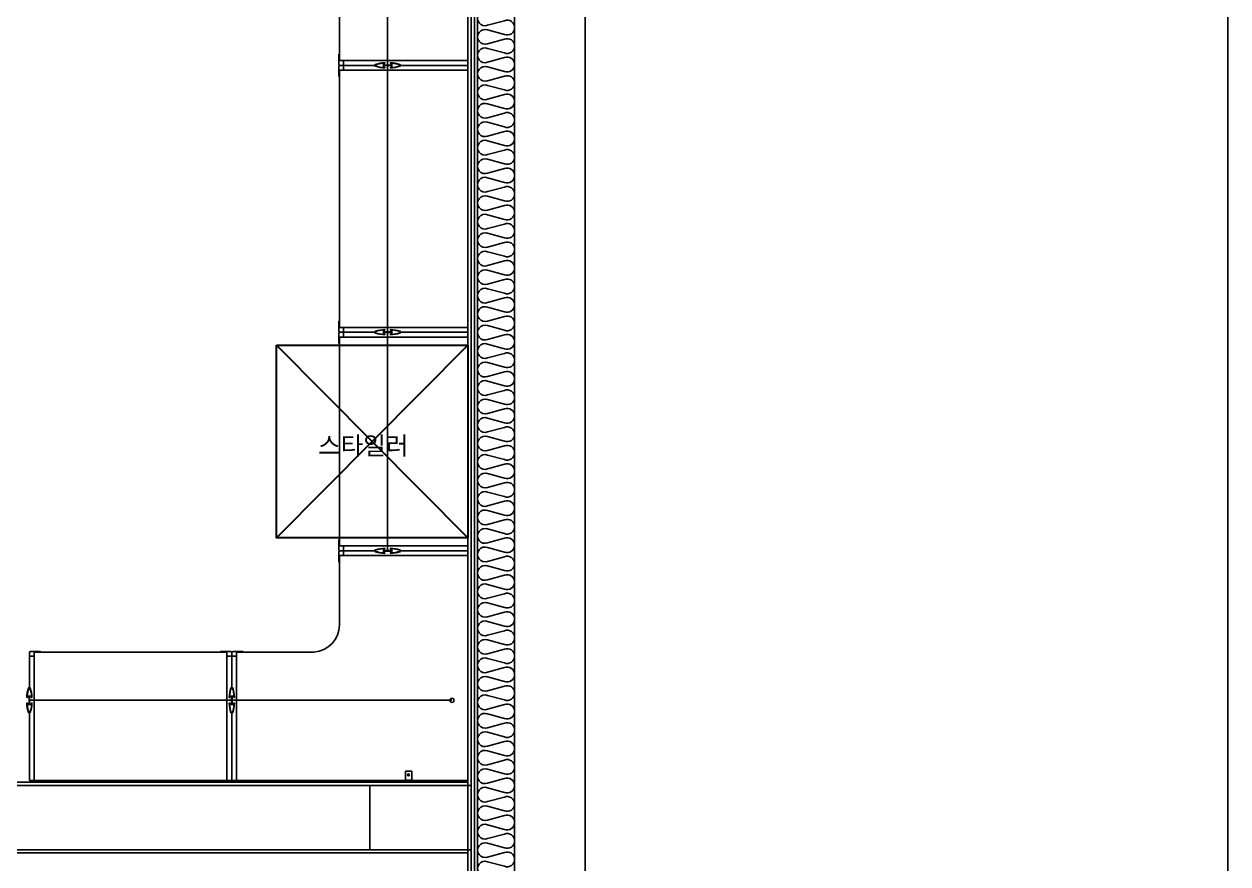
# Model space of a CAD drawing. Header units: millimetres. Extents: x -33000 to 294000, y 0 to 42408.
# Drawn here: x 198385 to 202131, y 16006 to 18618 of the extents above; entities that cross this region are included whole.
import ezdxf

# ---------------------------------------------------------------- set-up
doc = ezdxf.new("R2010")
doc.units = ezdxf.units.MM
doc.header["$LTSCALE"] = 50
doc.layers.add('arch', color=8, linetype='Continuous')
doc.styles.add('맑은 고딕', font='malgun.ttf')

# ---------------------------------------------------------------- blocks, each defined once
blk = doc.blocks.new('24122111')
at = {"linetype": 'ByBlock', "lineweight": 30}
for p, q in [((380381.2, 56616, -15.3), (379785.2, 56016, -15.3)), ((379785.2, 56616, -15.3), (380381.2, 56016, -15.3))]:
    blk.add_line(p, q, dxfattribs=at)
at = {"linetype": 'ByBlock', "lineweight": 30, "elevation": -15.3}
blk.add_lwpolyline([(379785.2, 56616), (380381.2, 56616), (380381.2, 56016), (379785.2, 56016)], close=True, dxfattribs=at)
at = {"style": '맑은 고딕'}
blk.add_text('스타일러', height=56, dxfattribs=at).set_placement((379914.8, 56275.2, -15.3))

msp = doc.modelspace()

# ---------------------------------------------------------------- linework, layer by layer
at = {"layer": 'arch'}
for p, q in [((200131.2, 20879.6), (200131.2, 10449.6)), ((199911.2, 20659.6), (199911.2, 11994.6)), ((199786.2, 20534.6), (199786.2, 12119.6)), ((199796.2, 20544.6), (199796.2, 12109.6)), ((199766.2, 20514.6), (199766.2, 12139.6)), ((199776.2, 20524.6), (199776.2, 12129.6)), ((199516.2, 19900.4), (199516.2, 16978.9)), ((199364.2, 18524.3), (199366.2, 18524.6)), ((199364.2, 18493.6), (199364.2, 18524.3)), ((199366.2, 18524.6), (199366.2, 18504.6)), ((199364.2, 18485.6), (199364.2, 18454.9)), ((199366.2, 18504.6), (199766.2, 18504.6)), ((199366.2, 18504.6), (199379.2, 18504.6)), ((199366.2, 18474.6), (199766.2, 18474.6)), ((199366.2, 18454.6), (199366.2, 18474.6)), ((199366.2, 18474.6), (199379.2, 18474.6)), ((199379.2, 18489.6), (199368.2, 18489.6)), ((199379.2, 18504.6), (199379.2, 18489.6)), ((199379.2, 18474.6), (199379.2, 18489.6)), ((199766.2, 18489.6), (199766.2, 18504.6)), ((199766.2, 18489.6), (199766.2, 18474.6)), ((199364.2, 18454.9), (199366.2, 18454.6)), ((199364.2, 17694.3), (199366.2, 17694.6)), ((199364.2, 17663.6), (199364.2, 17694.3)), ((199366.2, 17694.6), (199366.2, 17674.6)), ((199364.2, 17655.6), (199364.2, 17624.9)), ((199366.2, 17674.6), (199766.2, 17674.6)), ((199366.2, 17674.6), (199379.2, 17674.6)), ((199379.2, 17659.6), (199368.2, 17659.6)), ((199379.2, 17674.6), (199379.2, 17659.6)), ((199379.2, 17644.6), (199379.2, 17659.6)), ((199766.2, 17659.6), (199766.2, 17674.6)), ((199766.2, 17659.6), (199766.2, 17644.6)), ((199364.2, 17624.9), (199366.2, 17624.6)), ((199366.2, 17644.6), (199766.2, 17644.6)), ((199366.2, 17624.6), (199366.2, 17644.6)), ((199366.2, 17644.6), (199379.2, 17644.6)), ((199366.2, 17644.6), (199366.2, 16994.6)), ((199766.2, 17644.6), (199766.2, 16994.6)), ((199364.2, 17014.3), (199366.2, 17014.6)), ((199364.2, 16983.6), (199364.2, 17014.3)), ((199366.2, 17014.6), (199366.2, 16994.6)), ((199364.2, 16975.6), (199364.2, 16944.9)), ((199366.2, 16994.6), (199766.2, 16994.6)), ((199366.2, 16994.6), (199379.2, 16994.6)), ((199379.2, 16979.6), (199368.2, 16979.6)), ((199379.2, 16994.6), (199379.2, 16979.6)), ((199379.2, 16964.6), (199379.2, 16979.6)), ((199766.2, 16979.6), (199766.2, 16994.6)), ((199766.2, 16979.6), (199766.2, 16964.6)), ((199364.2, 16944.9), (199366.2, 16944.6)), ((199366.2, 16964.6), (199366.2, 16749.6)), ((199366.2, 16964.6), (199766.2, 16964.6)), ((199366.2, 16944.6), (199366.2, 16964.6)), ((199366.2, 16964.6), (199379.2, 16964.6)), ((199766.2, 16964.6), (199766.2, 16264.6)), ((198401.2, 16651.6), (198401.2, 16662.6)), ((198416.2, 16651.6), (198401.2, 16651.6)), ((198405.2, 16666.6), (198435.9, 16666.6)), ((198416.2, 16664.6), (198416.2, 16264.6)), ((198436.2, 16664.6), (198416.2, 16664.6)), ((198416.2, 16664.6), (198416.2, 16651.6)), ((198435.9, 16666.6), (198436.2, 16664.6)), ((198996.4, 16666.6), (198996.2, 16664.6)), ((198996.2, 16664.6), (199016.2, 16664.6)), ((199027.2, 16666.6), (198996.4, 16666.6)), ((199016.2, 16664.6), (199016.2, 16264.6)), ((199016.2, 16664.6), (199016.2, 16651.6)), ((199016.2, 16651.6), (199031.2, 16651.6)), ((199031.2, 16651.6), (199031.2, 16662.6)), ((199046.2, 16651.6), (199031.2, 16651.6)), ((199035.2, 16666.6), (199065.9, 16666.6)), ((199046.2, 16664.6), (199286.2, 16664.6)), ((199046.2, 16664.6), (199046.2, 16264.6)), ((199066.2, 16664.6), (199046.2, 16664.6)), ((199046.2, 16664.6), (199046.2, 16651.6)), ((199065.9, 16666.6), (199066.2, 16664.6)), ((198401.9, 16514.6), (199716.2, 16514.6)), ((198401.2, 16264.6), (198416.2, 16264.6)), ((199031.2, 16264.6), (199016.2, 16264.6)), ((199031.2, 16264.6), (199046.2, 16264.6)), ((199766.2, 16264.6), (199046.2, 16264.6)), ((199591.3, 16294.6), (199571.3, 16294.6)), ((199571.3, 16294.6), (199571.3, 16264.6)), ((199571.3, 16266.6), (199591.3, 16266.6)), ((199591.3, 16264.6), (199571.3, 16264.6)), ((199591.3, 16264.6), (199591.3, 16294.6)), ((199766.2, 16264.6), (199766.2, 16261.6)), ((196926.2, 16259.6), (199766.2, 16259.6)), ((198086.2, 16249.6), (199461.2, 16249.6)), ((199461.2, 16249.6), (199461.2, 16049.6)), ((199461.2, 16249.6), (199776.2, 16249.6)), ((193816.2, 16039.6), (199766.2, 16039.6)), ((198086.2, 16049.6), (199461.2, 16049.6)), ((199461.2, 16049.6), (199776.2, 16049.6))]:
    msp.add_line(p, q, dxfattribs=at)
for points in [[(173606.2, 8449.6), (202131.2, 8449.6), (202131.2, 26109.6), (173606.2, 26109.6)], [(199016.2, 16664.6), (198416.2, 16664.6), (198416.2, 16264.6), (199016.2, 16264.6)]]:
    msp.add_lwpolyline(points, close=True, dxfattribs=at)
at = {"layer": 'arch', "elevation": 0}
for points in [[(199766.2, 19304.6), (199366.2, 19304.6), (199366.2, 18504.6), (199766.2, 18504.6)], [(199766.2, 18474.6), (199366.2, 18474.6), (199366.2, 17674.6), (199766.2, 17674.6)]]:
    msp.add_lwpolyline(points, close=True, dxfattribs=at)
at = {"layer": 'arch'}
msp.add_lwpolyline([(199827.4, 15969.3, -1.449198), (199827.4, 16012.4), (199880, 15998.1, 0.524856), (199911.2, 16019.6, 0.524856), (199880, 16041.1), (199827.4, 16026.8, -1.449198), (199827.4, 16069.9), (199880, 16055.6, 0.524856), (199911.2, 16077.1, 0.524856), (199880, 16098.6), (199827.4, 16084.3, -1.449198), (199827.4, 16127.4), (199880, 16113.1, 0.524856), (199911.2, 16134.6, 0.524856), (199880, 16156.1), (199827.4, 16141.8, -1.449198), (199827.4, 16184.9), (199880, 16170.6, 0.524856), (199911.2, 16192.1, 0.524856), (199880, 16213.6), (199827.4, 16199.3, -1.449198), (199827.4, 16242.4), (199880, 16228.1, 0.524856), (199911.2, 16249.6, 0.524856), (199880, 16271.1), (199827.4, 16256.8, -1.449198), (199827.4, 16299.9), (199880, 16285.6, 0.524856), (199911.2, 16307.1, 0.524856), (199880, 16328.6), (199827.4, 16314.3, -1.449198), (199827.4, 16357.4), (199880, 16343.1, 0.524856), (199911.2, 16364.6, 0.524856), (199880, 16386.1), (199827.4, 16371.8, -1.449198), (199827.4, 16414.9), (199880, 16400.6, 0.524856), (199911.2, 16422.1, 0.524856), (199880, 16443.6), (199827.4, 16429.3, -1.449198), (199827.4, 16472.4), (199880, 16458.1, 0.524856), (199911.2, 16479.6, 0.524856), (199880, 16501.1), (199827.4, 16486.8, -1.449198), (199827.4, 16529.9), (199880, 16515.6, 0.524856), (199911.2, 16537.1, 0.524856), (199880, 16558.6), (199827.4, 16544.3, -1.449198), (199827.4, 16587.4), (199880, 16573.1, 0.524856), (199911.2, 16594.6, 0.524856), (199880, 16616.1), (199827.4, 16601.8, -1.449198), (199827.4, 16644.9), (199880, 16630.6, 0.524856), (199911.2, 16652.1, 0.524856), (199880, 16673.6), (199827.4, 16659.3, -1.449198), (199827.4, 16702.4), (199880, 16688.1, 0.524856), (199911.2, 16709.6, 0.524856), (199880, 16731.1), (199827.4, 16716.8, -1.449198), (199827.4, 16759.9), (199880, 16745.6, 0.524856), (199911.2, 16767.1, 0.524856), (199880, 16788.6), (199827.4, 16774.3, -1.449198), (199827.4, 16817.4), (199880, 16803.1, 0.524856), (199911.2, 16824.6, 0.524856), (199880, 16846.1), (199827.4, 16831.8, -1.449198), (199827.4, 16874.9), (199880, 16860.6, 0.524856), (199911.2, 16882.1, 0.524856), (199880, 16903.6), (199827.4, 16889.3, -1.449198), (199827.4, 16932.4), (199880, 16918.1, 0.524856), (199911.2, 16939.6, 0.524856), (199880, 16961.1), (199827.4, 16946.8, -1.449198), (199827.4, 16989.9), (199880, 16975.6, 0.524856), (199911.2, 16997.1, 0.524856), (199880, 17018.6), (199827.4, 17004.3, -1.449198), (199827.4, 17047.4), (199880, 17033.1, 0.524856), (199911.2, 17054.6, 0.524856), (199880, 17076.1), (199827.4, 17061.8, -1.449198), (199827.4, 17104.9), (199880, 17090.6, 0.524856), (199911.2, 17112.1, 0.524856), (199880, 17133.6), (199827.4, 17119.3, -1.449198), (199827.4, 17162.4), (199880, 17148.1, 0.524856), (199911.2, 17169.6, 0.524856), (199880, 17191.1), (199827.4, 17176.8, -1.449198), (199827.4, 17219.9), (199880, 17205.6, 0.524856), (199911.2, 17227.1, 0.524856), (199880, 17248.6), (199827.4, 17234.3, -1.449198), (199827.4, 17277.4), (199880, 17263.1, 0.524856), (199911.2, 17284.6, 0.524856), (199880, 17306.1), (199827.4, 17291.8, -1.449198), (199827.4, 17334.9), (199880, 17320.6, 0.524856), (199911.2, 17342.1, 0.524856), (199880, 17363.6), (199827.4, 17349.3, -1.449198), (199827.4, 17392.4), (199880, 17378.1, 0.524856), (199911.2, 17399.6, 0.524856), (199880, 17421.1), (199827.4, 17406.8, -1.449198), (199827.4, 17449.9), (199880, 17435.6, 0.524856), (199911.2, 17457.1, 0.524856), (199880, 17478.6), (199827.4, 17464.3, -1.449198), (199827.4, 17507.4), (199880, 17493.1, 0.524856), (199911.2, 17514.6, 0.524856), (199880, 17536.1), (199827.4, 17521.8, -1.449198), (199827.4, 17564.9), (199880, 17550.6, 0.524856), (199911.2, 17572.1, 0.524856), (199880, 17593.6), (199827.4, 17579.3, -1.449198), (199827.4, 17622.4), (199880, 17608.1, 0.524856), (199911.2, 17629.6, 0.524856), (199880, 17651.1), (199827.4, 17636.8, -1.449198), (199827.4, 17679.9), (199880, 17665.6, 0.524856), (199911.2, 17687.1, 0.524856), (199880, 17708.6), (199827.4, 17694.3, -1.449198), (199827.4, 17737.4), (199880, 17723.1, 0.524856), (199911.2, 17744.6, 0.524856), (199880, 17766.1), (199827.4, 17751.8, -1.449198), (199827.4, 17794.9), (199880, 17780.6, 0.524856), (199911.2, 17802.1, 0.524856), (199880, 17823.6), (199827.4, 17809.3, -1.449198), (199827.4, 17852.4), (199880, 17838.1, 0.524856), (199911.2, 17859.6, 0.524856), (199880, 17881.1), (199827.4, 17866.8, -1.449198), (199827.4, 17909.9), (199880, 17895.6, 0.524856), (199911.2, 17917.1, 0.524856), (199880, 17938.6), (199827.4, 17924.3, -1.449198), (199827.4, 17967.4), (199880, 17953.1, 0.524856), (199911.2, 17974.6, 0.524856), (199880, 17996.1), (199827.4, 17981.8, -1.449198), (199827.4, 18024.9), (199880, 18010.6, 0.524856), (199911.2, 18032.1, 0.524856), (199880, 18053.6), (199827.4, 18039.3, -1.449198), (199827.4, 18082.4), (199880, 18068.1, 0.524856), (199911.2, 18089.6, 0.524856), (199880, 18111.1), (199827.4, 18096.8, -1.449198), (199827.4, 18139.9), (199880, 18125.6, 0.524856), (199911.2, 18147.1, 0.524856), (199880, 18168.6), (199827.4, 18154.3, -1.449198), (199827.4, 18197.4), (199880, 18183.1, 0.524856), (199911.2, 18204.6, 0.524856), (199880, 18226.1), (199827.4, 18211.8, -1.449198), (199827.4, 18254.9), (199880, 18240.6, 0.524856), (199911.2, 18262.1, 0.524856), (199880, 18283.6), (199827.4, 18269.3, -1.449198), (199827.4, 18312.4), (199880, 18298.1, 0.524856), (199911.2, 18319.6, 0.524856), (199880, 18341.1), (199827.4, 18326.8, -1.449198), (199827.4, 18369.9), (199880, 18355.6, 0.524856), (199911.2, 18377.1, 0.524856), (199880, 18398.6), (199827.4, 18384.3, -1.449198), (199827.4, 18427.4), (199880, 18413.1, 0.524856), (199911.2, 18434.6, 0.524856), (199880, 18456.1), (199827.4, 18441.8, -1.449198), (199827.4, 18484.9), (199880, 18470.6, 0.524856), (199911.2, 18492.1, 0.524856), (199880, 18513.6), (199827.4, 18499.3, -1.449198), (199827.4, 18542.4), (199880, 18528.1, 0.524856), (199911.2, 18549.6, 0.524856), (199880, 18571.1), (199827.4, 18556.8, -1.449198), (199827.4, 18599.9), (199880, 18585.6, 0.524856), (199911.2, 18607.1, 0.524856), (199880, 18628.6), (199827.4, 18614.3, -1.449198), (199827.4, 18657.4)], format="xyb", dxfattribs=at)
at = {"layer": 'arch', "elevation": 0}
for points in [[(199766.2, 18504.6), (199366.2, 18504.6)], [(199766.2, 18474.6), (199366.2, 18474.6)], [(199476.2, 18489.6), (199368.2, 18489.6)], [(199371.2, 18504.6), (199766.2, 18504.6)], [(199371.2, 18474.6), (199766.2, 18474.6)], [(199766.2, 18489.6), (199556.2, 18489.6)], [(199766.2, 17674.6), (199366.2, 17674.6)], [(199476.2, 17659.6), (199368.2, 17659.6)], [(199371.2, 17674.6), (199766.2, 17674.6)], [(199766.2, 17659.6), (199556.2, 17659.6)], [(199766.2, 17644.6), (199366.2, 17644.6)], [(199371.2, 17644.6), (199766.2, 17644.6)], [(199766.2, 16994.6), (199366.2, 16994.6)], [(199476.2, 16979.6), (199368.2, 16979.6)], [(199371.2, 16994.6), (199766.2, 16994.6)], [(199766.2, 16979.6), (199556.2, 16979.6)], [(199766.2, 16964.6), (199366.2, 16964.6)], [(199371.2, 16964.6), (199766.2, 16964.6)]]:
    msp.add_lwpolyline(points, dxfattribs=at)
for points in [[(199554.2, 18486.8, -0.073891), (199525.2, 18481.6, -0.422671), (199524.7, 18482.1), (199524.7, 18482.9, -0.414214), (199525.2, 18483.4), (199528.2, 18483.4), (199528.2, 18488.9), (199504.2, 18488.9), (199504.2, 18483.4), (199507.2, 18483.4, -0.414214), (199507.7, 18482.9), (199507.7, 18482.1, -0.422671), (199507.2, 18481.6, -0.073891), (199478.2, 18486.8, -0.719192), (199478.2, 18492.4, -0.073891), (199507.2, 18497.6, -0.422671), (199507.7, 18497.1), (199507.7, 18496.3, -0.414214), (199507.2, 18495.8), (199504.2, 18495.8), (199504.2, 18490.4), (199528.2, 18490.4), (199528.2, 18495.8), (199525.2, 18495.8, -0.414214), (199524.7, 18496.3), (199524.7, 18497.1, -0.422671), (199525.2, 18497.6, -0.073891), (199554.2, 18492.4, -0.719192)], [(199554.2, 18492.4, 0.073891), (199525.2, 18497.6, 0.422671), (199524.7, 18497.1), (199524.7, 18496.3, 0.414214), (199525.2, 18495.8), (199528.2, 18495.8), (199528.2, 18490.4), (199504.2, 18490.4), (199504.2, 18495.8), (199507.2, 18495.8, 0.414214), (199507.7, 18496.3), (199507.7, 18497.1, 0.422671), (199507.2, 18497.6, 0.073891), (199478.2, 18492.4, 0.719192), (199478.2, 18486.8, 0.073891), (199507.2, 18481.6, 0.422671), (199507.7, 18482.1), (199507.7, 18482.9, 0.414214), (199507.2, 18483.4), (199504.2, 18483.4), (199504.2, 18488.9), (199528.2, 18488.9), (199528.2, 18483.4), (199525.2, 18483.4, 0.414214), (199524.7, 18482.9), (199524.7, 18482.1, 0.422671), (199525.2, 18481.6, 0.073891), (199554.2, 18486.8, 0.719192)], [(199503.2, 18482.8, -0.063692), (199478.6, 18487.7, -0.719192), (199478.6, 18491.5, -0.063692), (199503.2, 18496.4)], [(199503.2, 18496.4, 0.063692), (199478.6, 18491.5, 0.719192), (199478.6, 18487.7, 0.063692), (199503.2, 18482.8)], [(199529.2, 18482.8, 0.063692), (199553.8, 18487.7, 0.719192), (199553.8, 18491.5, 0.063692), (199529.2, 18496.4)], [(199529.2, 18496.4, -0.063692), (199553.8, 18491.5, -0.719192), (199553.8, 18487.7, -0.063692), (199529.2, 18482.8)], [(199554.2, 17656.8, -0.073891), (199525.2, 17651.6, -0.422671), (199524.7, 17652.1), (199524.7, 17652.9, -0.414214), (199525.2, 17653.4), (199528.2, 17653.4), (199528.2, 17658.9), (199504.2, 17658.9), (199504.2, 17653.4), (199507.2, 17653.4, -0.414214), (199507.7, 17652.9), (199507.7, 17652.1, -0.422671), (199507.2, 17651.6, -0.073891), (199478.2, 17656.8, -0.719192), (199478.2, 17662.4, -0.073891), (199507.2, 17667.6, -0.422671), (199507.7, 17667.1), (199507.7, 17666.3, -0.414214), (199507.2, 17665.8), (199504.2, 17665.8), (199504.2, 17660.4), (199528.2, 17660.4), (199528.2, 17665.8), (199525.2, 17665.8, -0.414214), (199524.7, 17666.3), (199524.7, 17667.1, -0.422671), (199525.2, 17667.6, -0.073891), (199554.2, 17662.4, -0.719192)], [(199554.2, 17662.4, 0.073891), (199525.2, 17667.6, 0.422671), (199524.7, 17667.1), (199524.7, 17666.3, 0.414214), (199525.2, 17665.8), (199528.2, 17665.8), (199528.2, 17660.4), (199504.2, 17660.4), (199504.2, 17665.8), (199507.2, 17665.8, 0.414214), (199507.7, 17666.3), (199507.7, 17667.1, 0.422671), (199507.2, 17667.6, 0.073891), (199478.2, 17662.4, 0.719192), (199478.2, 17656.8, 0.073891), (199507.2, 17651.6, 0.422671), (199507.7, 17652.1), (199507.7, 17652.9, 0.414214), (199507.2, 17653.4), (199504.2, 17653.4), (199504.2, 17658.9), (199528.2, 17658.9), (199528.2, 17653.4), (199525.2, 17653.4, 0.414214), (199524.7, 17652.9), (199524.7, 17652.1, 0.422671), (199525.2, 17651.6, 0.073891), (199554.2, 17656.8, 0.719192)], [(199503.2, 17652.8, -0.063692), (199478.6, 17657.7, -0.719192), (199478.6, 17661.5, -0.063692), (199503.2, 17666.4)], [(199503.2, 17666.4, 0.063692), (199478.6, 17661.5, 0.719192), (199478.6, 17657.7, 0.063692), (199503.2, 17652.8)], [(199529.2, 17652.8, 0.063692), (199553.8, 17657.7, 0.719192), (199553.8, 17661.5, 0.063692), (199529.2, 17666.4)], [(199529.2, 17666.4, -0.063692), (199553.8, 17661.5, -0.719192), (199553.8, 17657.7, -0.063692), (199529.2, 17652.8)], [(199554.2, 16982.4, 0.073891), (199525.2, 16987.6, 0.422671), (199524.7, 16987.1), (199524.7, 16986.3, 0.414214), (199525.2, 16985.8), (199528.2, 16985.8), (199528.2, 16980.4), (199504.2, 16980.4), (199504.2, 16985.8), (199507.2, 16985.8, 0.414214), (199507.7, 16986.3), (199507.7, 16987.1, 0.422671), (199507.2, 16987.6, 0.073891), (199478.2, 16982.4, 0.719192), (199478.2, 16976.8, 0.073891), (199507.2, 16971.6, 0.422671), (199507.7, 16972.1), (199507.7, 16972.9, 0.414214), (199507.2, 16973.4), (199504.2, 16973.4), (199504.2, 16978.9), (199528.2, 16978.9), (199528.2, 16973.4), (199525.2, 16973.4, 0.414214), (199524.7, 16972.9), (199524.7, 16972.1, 0.422671), (199525.2, 16971.6, 0.073891), (199554.2, 16976.8, 0.719192)], [(199554.2, 16976.8, -0.073891), (199525.2, 16971.6, -0.422671), (199524.7, 16972.1), (199524.7, 16972.9, -0.414214), (199525.2, 16973.4), (199528.2, 16973.4), (199528.2, 16978.9), (199504.2, 16978.9), (199504.2, 16973.4), (199507.2, 16973.4, -0.414214), (199507.7, 16972.9), (199507.7, 16972.1, -0.422671), (199507.2, 16971.6, -0.073891), (199478.2, 16976.8, -0.719192), (199478.2, 16982.4, -0.073891), (199507.2, 16987.6, -0.422671), (199507.7, 16987.1), (199507.7, 16986.3, -0.414214), (199507.2, 16985.8), (199504.2, 16985.8), (199504.2, 16980.4), (199528.2, 16980.4), (199528.2, 16985.8), (199525.2, 16985.8, -0.414214), (199524.7, 16986.3), (199524.7, 16987.1, -0.422671), (199525.2, 16987.6, -0.073891), (199554.2, 16982.4, -0.719192)], [(199503.2, 16986.4, 0.063692), (199478.6, 16981.5, 0.719192), (199478.6, 16977.7, 0.063692), (199503.2, 16972.8)], [(199503.2, 16972.8, -0.063692), (199478.6, 16977.7, -0.719192), (199478.6, 16981.5, -0.063692), (199503.2, 16986.4)], [(199529.2, 16986.4, -0.063692), (199553.8, 16981.5, -0.719192), (199553.8, 16977.7, -0.063692), (199529.2, 16972.8)], [(199529.2, 16972.8, 0.063692), (199553.8, 16977.7, 0.719192), (199553.8, 16981.5, 0.063692), (199529.2, 16986.4)]]:
    msp.add_lwpolyline(points, format="xyb", close=True, dxfattribs=at)
at = {"layer": 'arch'}
for points in [[(198401.2, 16554.6), (198401.2, 16662.6)], [(198416.2, 16264.6), (198416.2, 16664.6)], [(198416.2, 16659.6), (198416.2, 16264.6)], [(199016.2, 16264.6), (199016.2, 16664.6)], [(199016.2, 16659.6), (199016.2, 16264.6)], [(199031.2, 16554.6), (199031.2, 16662.6)], [(199046.2, 16264.6), (199046.2, 16664.6)], [(199046.2, 16659.6), (199046.2, 16264.6)], [(198401.2, 16264.6), (198401.2, 16474.6)], [(199031.2, 16264.6), (199031.2, 16474.6)]]:
    msp.add_lwpolyline(points, dxfattribs=at)
for points in [[(198404, 16476.6, 0.073891), (198409.2, 16505.6, 0.422671), (198408.7, 16506.1), (198407.9, 16506.1, 0.414214), (198407.4, 16505.6), (198407.4, 16502.6), (198401.9, 16502.6), (198401.9, 16526.6), (198407.4, 16526.6), (198407.4, 16523.6, 0.414214), (198407.9, 16523.1), (198408.7, 16523.1, 0.422671), (198409.2, 16523.6, 0.073891), (198404, 16552.6, 0.719192), (198398.3, 16552.6, 0.073891), (198393.2, 16523.6, 0.422671), (198393.7, 16523.1), (198394.5, 16523.1, 0.414214), (198395, 16523.6), (198395, 16526.6), (198400.4, 16526.6), (198400.4, 16502.6), (198395, 16502.6), (198395, 16505.6, 0.414214), (198394.5, 16506.1), (198393.7, 16506.1, 0.422671), (198393.2, 16505.6, 0.073891), (198398.3, 16476.6, 0.719192)], [(198398.3, 16476.6, -0.073891), (198393.2, 16505.6, -0.422671), (198393.7, 16506.1), (198394.5, 16506.1, -0.414214), (198395, 16505.6), (198395, 16502.6), (198400.4, 16502.6), (198400.4, 16526.6), (198395, 16526.6), (198395, 16523.6, -0.414214), (198394.5, 16523.1), (198393.7, 16523.1, -0.422671), (198393.2, 16523.6, -0.073891), (198398.3, 16552.6, -0.719192), (198404, 16552.6, -0.073891), (198409.2, 16523.6, -0.422671), (198408.7, 16523.1), (198407.9, 16523.1, -0.414214), (198407.4, 16523.6), (198407.4, 16526.6), (198401.9, 16526.6), (198401.9, 16502.6), (198407.4, 16502.6), (198407.4, 16505.6, -0.414214), (198407.9, 16506.1), (198408.7, 16506.1, -0.422671), (198409.2, 16505.6, -0.073891), (198404, 16476.6, -0.719192)], [(198408, 16527.6, 0.063692), (198403.1, 16552.2, 0.719192), (198399.3, 16552.2, 0.063692), (198394.4, 16527.6)], [(198394.4, 16527.6, -0.063692), (198399.3, 16552.2, -0.719192), (198403.1, 16552.2, -0.063692), (198408, 16527.6)], [(199034, 16476.6, 0.073891), (199039.2, 16505.6, 0.422671), (199038.7, 16506.1), (199037.9, 16506.1, 0.414214), (199037.4, 16505.6), (199037.4, 16502.6), (199031.9, 16502.6), (199031.9, 16526.6), (199037.4, 16526.6), (199037.4, 16523.6, 0.414214), (199037.9, 16523.1), (199038.7, 16523.1, 0.422671), (199039.2, 16523.6, 0.073891), (199034, 16552.6, 0.719192), (199028.3, 16552.6, 0.073891), (199023.2, 16523.6, 0.422671), (199023.7, 16523.1), (199024.5, 16523.1, 0.414214), (199025, 16523.6), (199025, 16526.6), (199030.4, 16526.6), (199030.4, 16502.6), (199025, 16502.6), (199025, 16505.6, 0.414214), (199024.5, 16506.1), (199023.7, 16506.1, 0.422671), (199023.2, 16505.6, 0.073891), (199028.3, 16476.6, 0.719192)], [(199028.3, 16476.6, -0.073891), (199023.2, 16505.6, -0.422671), (199023.7, 16506.1), (199024.5, 16506.1, -0.414214), (199025, 16505.6), (199025, 16502.6), (199030.4, 16502.6), (199030.4, 16526.6), (199025, 16526.6), (199025, 16523.6, -0.414214), (199024.5, 16523.1), (199023.7, 16523.1, -0.422671), (199023.2, 16523.6, -0.073891), (199028.3, 16552.6, -0.719192), (199034, 16552.6, -0.073891), (199039.2, 16523.6, -0.422671), (199038.7, 16523.1), (199037.9, 16523.1, -0.414214), (199037.4, 16523.6), (199037.4, 16526.6), (199031.9, 16526.6), (199031.9, 16502.6), (199037.4, 16502.6), (199037.4, 16505.6, -0.414214), (199037.9, 16506.1), (199038.7, 16506.1, -0.422671), (199039.2, 16505.6, -0.073891), (199034, 16476.6, -0.719192)], [(199038, 16527.6, 0.063692), (199033.1, 16552.2, 0.719192), (199029.3, 16552.2, 0.063692), (199024.4, 16527.6)], [(199024.4, 16527.6, -0.063692), (199029.3, 16552.2, -0.719192), (199033.1, 16552.2, -0.063692), (199038, 16527.6)], [(198408, 16501.6, -0.063692), (198403.1, 16477, -0.719192), (198399.3, 16477, -0.063692), (198394.4, 16501.6)], [(198394.4, 16501.6, 0.063692), (198399.3, 16477, 0.719192), (198403.1, 16477, 0.063692), (198408, 16501.6)], [(199038, 16501.6, -0.063692), (199033.1, 16477, -0.719192), (199029.3, 16477, -0.063692), (199024.4, 16501.6)], [(199024.4, 16501.6, 0.063692), (199029.3, 16477, 0.719192), (199033.1, 16477, 0.063692), (199038, 16501.6)]]:
    msp.add_lwpolyline(points, format="xyb", close=True, dxfattribs=at)
for centre, radius in [((199716.2, 16514.6, 0), 6.5), ((199581.3, 16282.6), 3.25)]:
    msp.add_circle(centre, radius, dxfattribs=at)
for centre, radius, start, end in [((199368.2, 18493.6), 4, 180, 270), ((199368.2, 18485.6), 4, 90, 180), ((199368.2, 17663.6), 4, 180, 270), ((199368.2, 17655.6), 4, 90, 180), ((199368.2, 16983.6), 4, 180, 270), ((199368.2, 16975.6), 4, 90, 180), ((199281.8, 16748.9), 84.4, 272.987, 0.4844), ((198405.2, 16662.6), 4, 90, 180), ((199027.2, 16662.6), 4, 0, 90), ((199035.2, 16662.6), 4, 90, 180)]:
    msp.add_arc(centre, radius, start, end, dxfattribs=at)

# ---------------------------------------------------------------- block references
msp.add_blockref('24122111', (-180615, -38996.4), dxfattribs=at)

doc.saveas('drawing.dxf')
